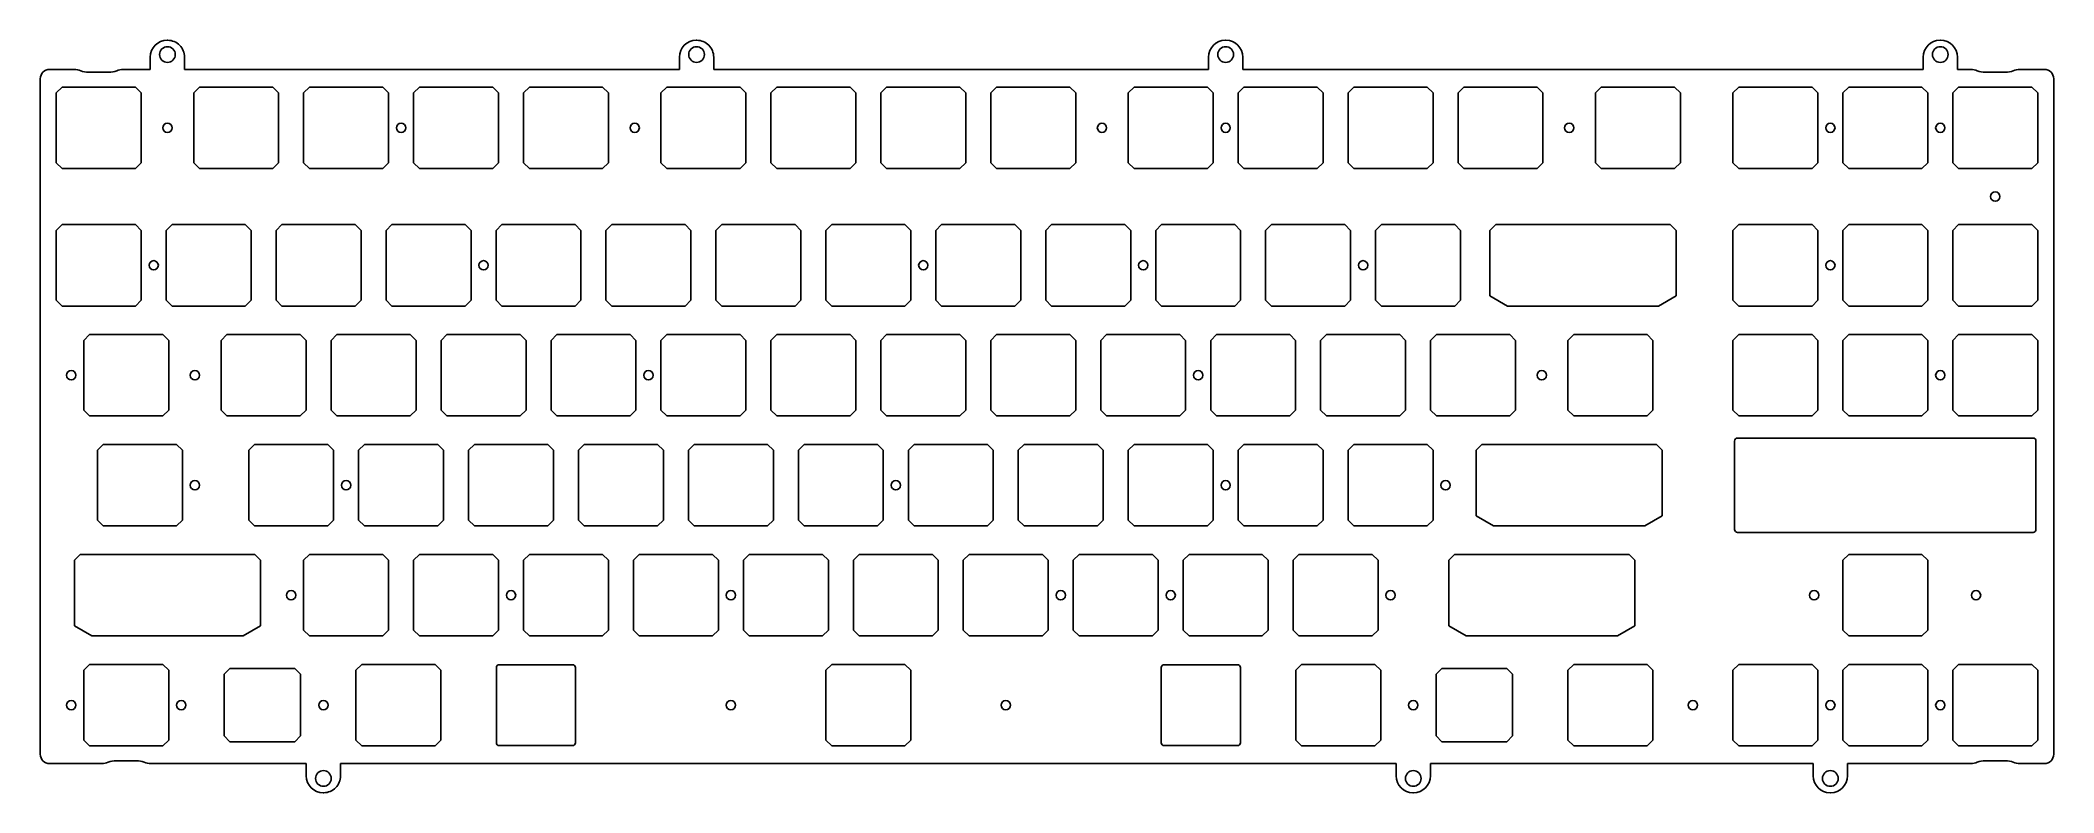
# Model space of a CAD drawing. Extents: x -38 to 308, y -110 to 19.
import ezdxf

# ---------------------------------------------------------------- set-up
doc = ezdxf.new("R2010")
doc.units = 0
doc.layers.add('BLACK', color=7, linetype='CONTINUOUS')

msp = doc.modelspace()

# ---------------------------------------------------------------- linework, layer by layer
at = {"layer": 'BLACK', "linetype": 'CONTINUOUS'}
for p, q in [((-16.5875, 19.225), (-16.4875, 19.225)), ((74.3687, 19.225), (74.4688, 19.225)), ((165.325, 19.225), (165.425, 19.225)), ((288.175, 19.225), (288.275, 19.225)), ((-36.8, 14.225), (-32.5676, 14.225)), ((-24.1324, 14.225), (-19.4875, 14.225)), ((-19.4875, 14.225), (-19.4875, 16.325)), ((-13.5875, 16.325), (-13.5875, 14.225)), ((-13.5875, 14.225), (71.4688, 14.225)), ((71.4688, 14.225), (71.4688, 16.325)), ((77.3687, 16.325), (77.3687, 14.225)), ((77.3687, 14.225), (162.425, 14.225)), ((162.425, 14.225), (162.425, 16.325)), ((168.325, 16.325), (168.325, 14.225)), ((168.325, 14.225), (285.275, 14.225)), ((285.275, 14.225), (285.275, 16.325)), ((291.175, 16.325), (291.175, 14.225)), ((291.175, 14.225), (293.457, 14.225)), ((301.893, 14.225), (306.125, 14.225)), ((-38.4, -103.5), (-38.4, 12.625)), ((-35.65, 10.175), (-34.65, 11.175)), ((-22.05, 11.175), (-34.65, 11.175)), ((-26.6124, 13.725), (-30.0876, 13.725)), ((-22.05, 11.175), (-21.05, 10.175)), ((-12.025, 10.175), (-11.025, 11.175)), ((1.575, 11.175), (-11.025, 11.175)), ((1.575, 11.175), (2.575, 10.175)), ((6.875, 10.175), (7.875, 11.175)), ((20.475, 11.175), (7.875, 11.175)), ((20.475, 11.175), (21.475, 10.175)), ((25.775, 10.175), (26.775, 11.175)), ((39.375, 11.175), (26.775, 11.175)), ((39.375, 11.175), (40.375, 10.175)), ((44.675, 10.175), (45.675, 11.175)), ((58.275, 11.175), (45.675, 11.175)), ((58.275, 11.175), (59.275, 10.175)), ((68.3, 10.175), (69.3, 11.175)), ((81.9, 11.175), (69.3, 11.175)), ((81.9, 11.175), (82.9, 10.175)), ((87.2, 10.175), (88.2, 11.175)), ((100.8, 11.175), (88.2, 11.175)), ((100.8, 11.175), (101.8, 10.175)), ((106.1, 10.175), (107.1, 11.175)), ((119.7, 11.175), (107.1, 11.175)), ((119.7, 11.175), (120.7, 10.175)), ((125, 10.175), (126, 11.175)), ((138.6, 11.175), (126, 11.175)), ((138.6, 11.175), (139.6, 10.175)), ((148.625, 10.175), (149.625, 11.175)), ((162.225, 11.175), (149.625, 11.175)), ((162.225, 11.175), (163.225, 10.175)), ((167.525, 10.175), (168.525, 11.175)), ((181.125, 11.175), (168.525, 11.175)), ((181.125, 11.175), (182.125, 10.175)), ((186.425, 10.175), (187.425, 11.175)), ((200.025, 11.175), (187.425, 11.175)), ((200.025, 11.175), (201.025, 10.175)), ((205.325, 10.175), (206.325, 11.175)), ((218.925, 11.175), (206.325, 11.175)), ((218.925, 11.175), (219.925, 10.175)), ((228.95, 10.175), (229.95, 11.175)), ((242.55, 11.175), (229.95, 11.175)), ((242.55, 11.175), (243.55, 10.175)), ((252.575, 10.175), (253.575, 11.175)), ((266.175, 11.175), (253.575, 11.175)), ((266.175, 11.175), (267.175, 10.175)), ((271.475, 10.175), (272.475, 11.175)), ((285.075, 11.175), (272.475, 11.175)), ((285.075, 11.175), (286.075, 10.175)), ((290.375, 10.175), (291.375, 11.175)), ((303.975, 11.175), (291.375, 11.175)), ((299.413, 13.725), (295.937, 13.725)), ((303.975, 11.175), (304.975, 10.175)), ((307.725, 12.625), (307.725, -103.5)), ((-35.65, 10.175), (-35.65, -1.825)), ((-21.05, -1.825), (-21.05, 10.175)), ((-12.025, 10.175), (-12.025, -1.825)), ((2.575, -1.825), (2.575, 10.175)), ((6.875, 10.175), (6.875, -1.825)), ((21.475, -1.825), (21.475, 10.175)), ((25.775, 10.175), (25.775, -1.825)), ((40.375, -1.825), (40.375, 10.175)), ((44.675, 10.175), (44.675, -1.825)), ((59.275, -1.825), (59.275, 10.175)), ((68.3, 10.175), (68.3, -1.825)), ((82.9, -1.825), (82.9, 10.175)), ((87.2, 10.175), (87.2, -1.825)), ((101.8, -1.825), (101.8, 10.175)), ((106.1, 10.175), (106.1, -1.825)), ((120.7, -1.825), (120.7, 10.175)), ((125, 10.175), (125, -1.825)), ((139.6, -1.825), (139.6, 10.175)), ((148.625, 10.175), (148.625, -1.825)), ((163.225, -1.825), (163.225, 10.175)), ((167.525, 10.175), (167.525, -1.825)), ((182.125, -1.825), (182.125, 10.175)), ((186.425, 10.175), (186.425, -1.825)), ((201.025, -1.825), (201.025, 10.175)), ((205.325, 10.175), (205.325, -1.825)), ((219.925, -1.825), (219.925, 10.175)), ((228.95, 10.175), (228.95, -1.825)), ((243.55, -1.825), (243.55, 10.175)), ((252.575, 10.175), (252.575, -1.825)), ((267.175, -1.825), (267.175, 10.175)), ((271.475, 10.175), (271.475, -1.825)), ((286.075, -1.825), (286.075, 10.175)), ((290.375, 10.175), (290.375, -1.825)), ((304.975, -1.825), (304.975, 10.175)), ((-34.65, -2.825), (-35.65, -1.825)), ((-34.65, -2.825), (-22.05, -2.825)), ((-21.05, -1.825), (-22.05, -2.825)), ((-11.025, -2.825), (-12.025, -1.825)), ((-11.025, -2.825), (1.575, -2.825)), ((2.575, -1.825), (1.575, -2.825)), ((7.875, -2.825), (6.875, -1.825)), ((7.875, -2.825), (20.475, -2.825)), ((21.475, -1.825), (20.475, -2.825)), ((26.775, -2.825), (25.775, -1.825)), ((26.775, -2.825), (39.375, -2.825)), ((40.375, -1.825), (39.375, -2.825)), ((45.675, -2.825), (44.675, -1.825)), ((45.675, -2.825), (58.275, -2.825)), ((59.275, -1.825), (58.275, -2.825)), ((69.3, -2.825), (68.3, -1.825)), ((69.3, -2.825), (81.9, -2.825)), ((82.9, -1.825), (81.9, -2.825)), ((88.2, -2.825), (87.2, -1.825)), ((88.2, -2.825), (100.8, -2.825)), ((101.8, -1.825), (100.8, -2.825)), ((107.1, -2.825), (106.1, -1.825)), ((107.1, -2.825), (119.7, -2.825)), ((120.7, -1.825), (119.7, -2.825)), ((126, -2.825), (125, -1.825)), ((126, -2.825), (138.6, -2.825)), ((139.6, -1.825), (138.6, -2.825)), ((149.625, -2.825), (148.625, -1.825)), ((149.625, -2.825), (162.225, -2.825)), ((163.225, -1.825), (162.225, -2.825)), ((168.525, -2.825), (167.525, -1.825)), ((168.525, -2.825), (181.125, -2.825)), ((182.125, -1.825), (181.125, -2.825)), ((187.425, -2.825), (186.425, -1.825)), ((187.425, -2.825), (200.025, -2.825)), ((201.025, -1.825), (200.025, -2.825)), ((206.325, -2.825), (205.325, -1.825)), ((206.325, -2.825), (218.925, -2.825)), ((219.925, -1.825), (218.925, -2.825)), ((229.95, -2.825), (228.95, -1.825)), ((229.95, -2.825), (242.55, -2.825)), ((243.55, -1.825), (242.55, -2.825)), ((253.575, -2.825), (252.575, -1.825)), ((253.575, -2.825), (266.175, -2.825)), ((267.175, -1.825), (266.175, -2.825)), ((272.475, -2.825), (271.475, -1.825)), ((272.475, -2.825), (285.075, -2.825)), ((286.075, -1.825), (285.075, -2.825)), ((291.375, -2.825), (290.375, -1.825)), ((291.375, -2.825), (303.975, -2.825)), ((304.975, -1.825), (303.975, -2.825)), ((-35.65, -13.45), (-34.65, -12.45)), ((-35.65, -13.45), (-35.65, -25.45)), ((-22.05, -12.45), (-34.65, -12.45)), ((-22.05, -12.45), (-21.05, -13.45)), ((-21.05, -25.45), (-21.05, -13.45)), ((-16.75, -13.45), (-15.75, -12.45)), ((-16.75, -13.45), (-16.75, -25.45)), ((-3.15, -12.45), (-15.75, -12.45)), ((-3.15, -12.45), (-2.15, -13.45)), ((-2.15, -25.45), (-2.15, -13.45)), ((2.15, -13.45), (3.15, -12.45)), ((2.15, -13.45), (2.15, -25.45)), ((15.75, -12.45), (3.15, -12.45)), ((15.75, -12.45), (16.75, -13.45)), ((16.75, -25.45), (16.75, -13.45)), ((21.05, -13.45), (22.05, -12.45)), ((21.05, -13.45), (21.05, -25.45)), ((34.65, -12.45), (22.05, -12.45)), ((34.65, -12.45), (35.65, -13.45)), ((35.65, -25.45), (35.65, -13.45)), ((39.95, -13.45), (40.95, -12.45)), ((39.95, -13.45), (39.95, -25.45)), ((53.55, -12.45), (40.95, -12.45)), ((53.55, -12.45), (54.55, -13.45)), ((54.55, -25.45), (54.55, -13.45)), ((58.85, -13.45), (59.85, -12.45)), ((58.85, -13.45), (58.85, -25.45)), ((72.45, -12.45), (59.85, -12.45)), ((72.45, -12.45), (73.45, -13.45)), ((73.45, -25.45), (73.45, -13.45)), ((77.75, -13.45), (78.75, -12.45)), ((77.75, -13.45), (77.75, -25.45)), ((91.35, -12.45), (78.75, -12.45)), ((91.35, -12.45), (92.35, -13.45)), ((92.35, -25.45), (92.35, -13.45)), ((96.65, -13.45), (97.65, -12.45)), ((96.65, -13.45), (96.65, -25.45)), ((110.25, -12.45), (97.65, -12.45)), ((110.25, -12.45), (111.25, -13.45)), ((111.25, -25.45), (111.25, -13.45)), ((115.55, -13.45), (116.55, -12.45)), ((115.55, -13.45), (115.55, -25.45)), ((129.15, -12.45), (116.55, -12.45)), ((129.15, -12.45), (130.15, -13.45)), ((130.15, -25.45), (130.15, -13.45)), ((134.45, -13.45), (135.45, -12.45)), ((134.45, -13.45), (134.45, -25.45)), ((148.05, -12.45), (135.45, -12.45)), ((148.05, -12.45), (149.05, -13.45)), ((149.05, -25.45), (149.05, -13.45)), ((153.35, -13.45), (154.35, -12.45)), ((153.35, -13.45), (153.35, -25.45)), ((166.95, -12.45), (154.35, -12.45)), ((166.95, -12.45), (167.95, -13.45)), ((167.95, -25.45), (167.95, -13.45)), ((172.25, -13.45), (173.25, -12.45)), ((172.25, -13.45), (172.25, -25.45)), ((185.85, -12.45), (173.25, -12.45)), ((185.85, -12.45), (186.85, -13.45)), ((186.85, -25.45), (186.85, -13.45)), ((191.15, -13.45), (192.15, -12.45)), ((191.15, -13.45), (191.15, -25.45)), ((204.75, -12.45), (192.15, -12.45)), ((204.75, -12.45), (205.75, -13.45)), ((205.75, -25.45), (205.75, -13.45)), ((210.8, -13.45), (211.8, -12.45)), ((210.8, -13.45), (210.8, -24.7179)), ((241.8, -12.45), (211.8, -12.45)), ((241.8, -12.45), (242.8, -13.45)), ((242.8, -24.7179), (242.8, -13.45)), ((252.575, -13.45), (253.575, -12.45)), ((252.575, -13.45), (252.575, -25.45)), ((266.175, -12.45), (253.575, -12.45)), ((266.175, -12.45), (267.175, -13.45)), ((267.175, -25.45), (267.175, -13.45)), ((271.475, -13.45), (272.475, -12.45)), ((271.475, -13.45), (271.475, -25.45)), ((285.075, -12.45), (272.475, -12.45)), ((285.075, -12.45), (286.075, -13.45)), ((286.075, -25.45), (286.075, -13.45)), ((290.375, -13.45), (291.375, -12.45)), ((290.375, -13.45), (290.375, -25.45)), ((303.975, -12.45), (291.375, -12.45)), ((303.975, -12.45), (304.975, -13.45)), ((304.975, -25.45), (304.975, -13.45)), ((-34.65, -26.45), (-35.65, -25.45)), ((-34.65, -26.45), (-22.05, -26.45)), ((-21.05, -25.45), (-22.05, -26.45)), ((-15.75, -26.45), (-16.75, -25.45)), ((-15.75, -26.45), (-3.15, -26.45)), ((-2.15, -25.45), (-3.15, -26.45)), ((3.15, -26.45), (2.15, -25.45)), ((3.15, -26.45), (15.75, -26.45)), ((16.75, -25.45), (15.75, -26.45)), ((22.05, -26.45), (21.05, -25.45)), ((22.05, -26.45), (34.65, -26.45)), ((35.65, -25.45), (34.65, -26.45)), ((40.95, -26.45), (39.95, -25.45)), ((40.95, -26.45), (53.55, -26.45)), ((54.55, -25.45), (53.55, -26.45)), ((59.85, -26.45), (58.85, -25.45)), ((59.85, -26.45), (72.45, -26.45)), ((73.45, -25.45), (72.45, -26.45)), ((78.75, -26.45), (77.75, -25.45)), ((78.75, -26.45), (91.35, -26.45)), ((92.35, -25.45), (91.35, -26.45)), ((97.65, -26.45), (96.65, -25.45)), ((97.65, -26.45), (110.25, -26.45)), ((111.25, -25.45), (110.25, -26.45)), ((116.55, -26.45), (115.55, -25.45)), ((116.55, -26.45), (129.15, -26.45)), ((130.15, -25.45), (129.15, -26.45)), ((135.45, -26.45), (134.45, -25.45)), ((135.45, -26.45), (148.05, -26.45)), ((149.05, -25.45), (148.05, -26.45)), ((154.35, -26.45), (153.35, -25.45)), ((154.35, -26.45), (166.95, -26.45)), ((167.95, -25.45), (166.95, -26.45)), ((173.25, -26.45), (172.25, -25.45)), ((173.25, -26.45), (185.85, -26.45)), ((186.85, -25.45), (185.85, -26.45)), ((192.15, -26.45), (191.15, -25.45)), ((192.15, -26.45), (204.75, -26.45)), ((205.75, -25.45), (204.75, -26.45)), ((210.8, -24.7179), (213.8, -26.45)), ((213.8, -26.45), (239.8, -26.45)), ((239.8, -26.45), (242.8, -24.7179)), ((253.575, -26.45), (252.575, -25.45)), ((253.575, -26.45), (266.175, -26.45)), ((267.175, -25.45), (266.175, -26.45)), ((272.475, -26.45), (271.475, -25.45)), ((272.475, -26.45), (285.075, -26.45)), ((286.075, -25.45), (285.075, -26.45)), ((291.375, -26.45), (290.375, -25.45)), ((291.375, -26.45), (303.975, -26.45)), ((304.975, -25.45), (303.975, -26.45)), ((-30.925, -32.35), (-29.925, -31.35)), ((-30.925, -32.35), (-30.925, -44.35)), ((-17.325, -31.35), (-29.925, -31.35)), ((-17.325, -31.35), (-16.325, -32.35)), ((-16.325, -44.35), (-16.325, -32.35)), ((-7.3, -32.35), (-6.3, -31.35)), ((-7.3, -32.35), (-7.3, -44.35)), ((6.3, -31.35), (-6.3, -31.35)), ((6.3, -31.35), (7.3, -32.35)), ((7.3, -44.35), (7.3, -32.35)), ((11.6, -32.35), (12.6, -31.35)), ((11.6, -32.35), (11.6, -44.35)), ((25.2, -31.35), (12.6, -31.35)), ((25.2, -31.35), (26.2, -32.35)), ((26.2, -44.35), (26.2, -32.35)), ((30.5, -32.35), (31.5, -31.35)), ((30.5, -32.35), (30.5, -44.35)), ((44.1, -31.35), (31.5, -31.35)), ((44.1, -31.35), (45.1, -32.35)), ((45.1, -44.35), (45.1, -32.35)), ((49.4, -32.35), (50.4, -31.35)), ((49.4, -32.35), (49.4, -44.35)), ((63, -31.35), (50.4, -31.35)), ((63, -31.35), (64, -32.35)), ((64, -44.35), (64, -32.35)), ((68.3, -32.35), (69.3, -31.35)), ((68.3, -32.35), (68.3, -44.35)), ((81.9, -31.35), (69.3, -31.35)), ((81.9, -31.35), (82.9, -32.35)), ((82.9, -44.35), (82.9, -32.35)), ((87.2, -32.35), (88.2, -31.35)), ((87.2, -32.35), (87.2, -44.35)), ((100.8, -31.35), (88.2, -31.35)), ((100.8, -31.35), (101.8, -32.35)), ((101.8, -44.35), (101.8, -32.35)), ((106.1, -32.35), (107.1, -31.35)), ((106.1, -32.35), (106.1, -44.35)), ((119.7, -31.35), (107.1, -31.35)), ((119.7, -31.35), (120.7, -32.35)), ((120.7, -44.35), (120.7, -32.35)), ((125, -32.35), (126, -31.35)), ((125, -32.35), (125, -44.35)), ((138.6, -31.35), (126, -31.35)), ((138.6, -31.35), (139.6, -32.35)), ((139.6, -44.35), (139.6, -32.35)), ((143.9, -32.35), (144.9, -31.35)), ((143.9, -32.35), (143.9, -44.35)), ((157.5, -31.35), (144.9, -31.35)), ((157.5, -31.35), (158.5, -32.35)), ((158.5, -44.35), (158.5, -32.35)), ((162.8, -32.35), (163.8, -31.35)), ((162.8, -32.35), (162.8, -44.35)), ((176.4, -31.35), (163.8, -31.35)), ((176.4, -31.35), (177.4, -32.35)), ((177.4, -44.35), (177.4, -32.35)), ((181.7, -32.35), (182.7, -31.35)), ((181.7, -32.35), (181.7, -44.35)), ((195.3, -31.35), (182.7, -31.35)), ((195.3, -31.35), (196.3, -32.35)), ((196.3, -44.35), (196.3, -32.35)), ((200.6, -32.35), (201.6, -31.35)), ((200.6, -32.35), (200.6, -44.35)), ((214.2, -31.35), (201.6, -31.35)), ((214.2, -31.35), (215.2, -32.35)), ((215.2, -44.35), (215.2, -32.35)), ((224.225, -32.35), (225.225, -31.35)), ((224.225, -32.35), (224.225, -44.35)), ((237.825, -31.35), (225.225, -31.35)), ((237.825, -31.35), (238.825, -32.35)), ((238.825, -44.35), (238.825, -32.35)), ((252.575, -32.35), (253.575, -31.35)), ((252.575, -32.35), (252.575, -44.35)), ((266.175, -31.35), (253.575, -31.35)), ((266.175, -31.35), (267.175, -32.35)), ((267.175, -44.35), (267.175, -32.35)), ((271.475, -32.35), (272.475, -31.35)), ((271.475, -32.35), (271.475, -44.35)), ((285.075, -31.35), (272.475, -31.35)), ((285.075, -31.35), (286.075, -32.35)), ((286.075, -44.35), (286.075, -32.35)), ((290.375, -32.35), (291.375, -31.35)), ((290.375, -32.35), (290.375, -44.35)), ((303.975, -31.35), (291.375, -31.35)), ((303.975, -31.35), (304.975, -32.35)), ((304.975, -44.35), (304.975, -32.35)), ((-29.925, -45.35), (-30.925, -44.35)), ((-16.325, -44.35), (-17.325, -45.35)), ((-6.3, -45.35), (-7.3, -44.35)), ((7.3, -44.35), (6.3, -45.35)), ((12.6, -45.35), (11.6, -44.35)), ((26.2, -44.35), (25.2, -45.35)), ((31.5, -45.35), (30.5, -44.35)), ((45.1, -44.35), (44.1, -45.35)), ((50.4, -45.35), (49.4, -44.35)), ((64, -44.35), (63, -45.35)), ((69.3, -45.35), (68.3, -44.35)), ((82.9, -44.35), (81.9, -45.35)), ((88.2, -45.35), (87.2, -44.35)), ((101.8, -44.35), (100.8, -45.35)), ((107.1, -45.35), (106.1, -44.35)), ((120.7, -44.35), (119.7, -45.35)), ((126, -45.35), (125, -44.35)), ((139.6, -44.35), (138.6, -45.35)), ((144.9, -45.35), (143.9, -44.35)), ((158.5, -44.35), (157.5, -45.35)), ((163.8, -45.35), (162.8, -44.35)), ((177.4, -44.35), (176.4, -45.35)), ((182.7, -45.35), (181.7, -44.35)), ((196.3, -44.35), (195.3, -45.35)), ((201.6, -45.35), (200.6, -44.35)), ((215.2, -44.35), (214.2, -45.35)), ((225.225, -45.35), (224.225, -44.35)), ((238.825, -44.35), (237.825, -45.35)), ((253.575, -45.35), (252.575, -44.35)), ((267.175, -44.35), (266.175, -45.35)), ((272.475, -45.35), (271.475, -44.35)), ((286.075, -44.35), (285.075, -45.35)), ((291.375, -45.35), (290.375, -44.35)), ((304.975, -44.35), (303.975, -45.35)), ((-29.925, -45.35), (-17.325, -45.35)), ((-6.3, -45.35), (6.3, -45.35)), ((12.6, -45.35), (25.2, -45.35)), ((31.5, -45.35), (44.1, -45.35)), ((50.4, -45.35), (63, -45.35)), ((69.3, -45.35), (81.9, -45.35)), ((88.2, -45.35), (100.8, -45.35)), ((107.1, -45.35), (119.7, -45.35)), ((126, -45.35), (138.6, -45.35)), ((144.9, -45.35), (157.5, -45.35)), ((163.8, -45.35), (176.4, -45.35)), ((182.7, -45.35), (195.3, -45.35)), ((201.6, -45.35), (214.2, -45.35)), ((225.225, -45.35), (237.825, -45.35)), ((253.575, -45.35), (266.175, -45.35)), ((272.475, -45.35), (285.075, -45.35)), ((291.375, -45.35), (303.975, -45.35)), ((-28.5625, -51.25), (-27.5625, -50.25)), ((-28.5625, -51.25), (-28.5625, -63.25)), ((-14.9625, -50.25), (-27.5625, -50.25)), ((-14.9625, -50.25), (-13.9625, -51.25)), ((-13.9625, -63.25), (-13.9625, -51.25)), ((-2.575, -51.25), (-1.575, -50.25)), ((-2.575, -51.25), (-2.575, -63.25)), ((11.025, -50.25), (-1.575, -50.25)), ((11.025, -50.25), (12.025, -51.25)), ((12.025, -63.25), (12.025, -51.25)), ((16.325, -51.25), (17.325, -50.25)), ((16.325, -51.25), (16.325, -63.25)), ((29.925, -50.25), (17.325, -50.25)), ((29.925, -50.25), (30.925, -51.25)), ((30.925, -63.25), (30.925, -51.25)), ((35.225, -51.25), (36.225, -50.25)), ((35.225, -51.25), (35.225, -63.25)), ((48.825, -50.25), (36.225, -50.25)), ((48.825, -50.25), (49.825, -51.25)), ((49.825, -63.25), (49.825, -51.25)), ((54.125, -51.25), (55.125, -50.25)), ((54.125, -51.25), (54.125, -63.25)), ((67.725, -50.25), (55.125, -50.25)), ((67.725, -50.25), (68.725, -51.25)), ((68.725, -63.25), (68.725, -51.25)), ((73.025, -51.25), (74.025, -50.25)), ((73.025, -51.25), (73.025, -63.25)), ((86.625, -50.25), (74.025, -50.25)), ((86.625, -50.25), (87.625, -51.25)), ((87.625, -63.25), (87.625, -51.25)), ((91.925, -51.25), (92.925, -50.25)), ((91.925, -51.25), (91.925, -63.25)), ((105.525, -50.25), (92.925, -50.25)), ((105.525, -50.25), (106.525, -51.25)), ((106.525, -63.25), (106.525, -51.25)), ((110.825, -51.25), (111.825, -50.25)), ((110.825, -51.25), (110.825, -63.25)), ((124.425, -50.25), (111.825, -50.25)), ((124.425, -50.25), (125.425, -51.25)), ((125.425, -63.25), (125.425, -51.25)), ((129.725, -51.25), (130.725, -50.25)), ((129.725, -51.25), (129.725, -63.25)), ((143.325, -50.25), (130.725, -50.25)), ((143.325, -50.25), (144.325, -51.25)), ((144.325, -63.25), (144.325, -51.25)), ((148.625, -51.25), (149.625, -50.25)), ((148.625, -51.25), (148.625, -63.25)), ((162.225, -50.25), (149.625, -50.25)), ((162.225, -50.25), (163.225, -51.25)), ((163.225, -63.25), (163.225, -51.25)), ((167.525, -51.25), (168.525, -50.25)), ((167.525, -51.25), (167.525, -63.25)), ((181.125, -50.25), (168.525, -50.25)), ((181.125, -50.25), (182.125, -51.25)), ((182.125, -63.25), (182.125, -51.25)), ((186.425, -51.25), (187.425, -50.25)), ((186.425, -51.25), (186.425, -63.25)), ((200.025, -50.25), (187.425, -50.25)), ((200.025, -50.25), (201.025, -51.25)), ((201.025, -63.25), (201.025, -51.25)), ((208.437, -51.25), (209.437, -50.25)), ((208.437, -51.25), (208.437, -62.5179)), ((239.437, -50.25), (209.437, -50.25)), ((239.437, -50.25), (240.437, -51.25)), ((240.437, -62.5179), (240.437, -51.25)), ((252.875, -49.65), (252.875, -64.85)), ((253.375, -49.15), (304.175, -49.15)), ((304.675, -49.65), (304.675, -64.85)), ((-27.5625, -64.25), (-28.5625, -63.25)), ((-27.5625, -64.25), (-14.9625, -64.25)), ((-13.9625, -63.25), (-14.9625, -64.25)), ((-1.575, -64.25), (-2.575, -63.25)), ((-1.575, -64.25), (11.025, -64.25)), ((12.025, -63.25), (11.025, -64.25)), ((17.325, -64.25), (16.325, -63.25)), ((17.325, -64.25), (29.925, -64.25)), ((30.925, -63.25), (29.925, -64.25)), ((36.225, -64.25), (35.225, -63.25)), ((36.225, -64.25), (48.825, -64.25)), ((49.825, -63.25), (48.825, -64.25)), ((55.125, -64.25), (54.125, -63.25)), ((55.125, -64.25), (67.725, -64.25)), ((68.725, -63.25), (67.725, -64.25)), ((74.025, -64.25), (73.025, -63.25)), ((74.025, -64.25), (86.625, -64.25)), ((87.625, -63.25), (86.625, -64.25)), ((92.925, -64.25), (91.925, -63.25)), ((92.925, -64.25), (105.525, -64.25)), ((106.525, -63.25), (105.525, -64.25)), ((111.825, -64.25), (110.825, -63.25)), ((111.825, -64.25), (124.425, -64.25)), ((125.425, -63.25), (124.425, -64.25)), ((130.725, -64.25), (129.725, -63.25)), ((130.725, -64.25), (143.325, -64.25)), ((144.325, -63.25), (143.325, -64.25)), ((149.625, -64.25), (148.625, -63.25)), ((149.625, -64.25), (162.225, -64.25)), ((163.225, -63.25), (162.225, -64.25)), ((168.525, -64.25), (167.525, -63.25)), ((168.525, -64.25), (181.125, -64.25)), ((182.125, -63.25), (181.125, -64.25)), ((187.425, -64.25), (186.425, -63.25)), ((187.425, -64.25), (200.025, -64.25)), ((201.025, -63.25), (200.025, -64.25)), ((208.437, -62.5179), (211.437, -64.25)), ((211.437, -64.25), (237.437, -64.25)), ((237.437, -64.25), (240.437, -62.5179)), ((253.375, -65.35), (304.175, -65.35)), ((-32.537, -70.15), (-31.537, -69.15)), ((-1.537, -69.15), (-31.537, -69.15)), ((-1.537, -69.15), (-0.537, -70.15)), ((6.875, -70.15), (7.875, -69.15)), ((20.475, -69.15), (7.875, -69.15)), ((20.475, -69.15), (21.475, -70.15)), ((25.775, -70.15), (26.775, -69.15)), ((39.375, -69.15), (26.775, -69.15)), ((39.375, -69.15), (40.375, -70.15)), ((44.675, -70.15), (45.675, -69.15)), ((58.275, -69.15), (45.675, -69.15)), ((58.275, -69.15), (59.275, -70.15)), ((63.575, -70.15), (64.575, -69.15)), ((77.175, -69.15), (64.575, -69.15)), ((77.175, -69.15), (78.175, -70.15)), ((82.475, -70.15), (83.475, -69.15)), ((96.075, -69.15), (83.475, -69.15)), ((96.075, -69.15), (97.075, -70.15)), ((101.375, -70.15), (102.375, -69.15)), ((114.975, -69.15), (102.375, -69.15)), ((114.975, -69.15), (115.975, -70.15)), ((120.275, -70.15), (121.275, -69.15)), ((133.875, -69.15), (121.275, -69.15)), ((133.875, -69.15), (134.875, -70.15)), ((139.175, -70.15), (140.175, -69.15)), ((152.775, -69.15), (140.175, -69.15)), ((152.775, -69.15), (153.775, -70.15)), ((158.075, -70.15), (159.075, -69.15)), ((171.675, -69.15), (159.075, -69.15)), ((171.675, -69.15), (172.675, -70.15)), ((176.975, -70.15), (177.975, -69.15)), ((190.575, -69.15), (177.975, -69.15)), ((190.575, -69.15), (191.575, -70.15)), ((203.712, -70.15), (204.712, -69.15)), ((234.712, -69.15), (204.712, -69.15)), ((234.712, -69.15), (235.712, -70.15)), ((271.475, -70.15), (272.475, -69.15)), ((285.075, -69.15), (272.475, -69.15)), ((285.075, -69.15), (286.075, -70.15)), ((-32.537, -70.15), (-32.537, -81.4179)), ((-0.537, -81.4179), (-0.537, -70.15)), ((6.875, -70.15), (6.875, -82.15)), ((21.475, -82.15), (21.475, -70.15)), ((25.775, -70.15), (25.775, -82.15)), ((40.375, -82.15), (40.375, -70.15)), ((44.675, -70.15), (44.675, -82.15)), ((59.275, -82.15), (59.275, -70.15)), ((63.575, -70.15), (63.575, -82.15)), ((78.175, -82.15), (78.175, -70.15)), ((82.475, -70.15), (82.475, -82.15)), ((97.075, -82.15), (97.075, -70.15)), ((101.375, -70.15), (101.375, -82.15)), ((115.975, -82.15), (115.975, -70.15)), ((120.275, -70.15), (120.275, -82.15)), ((134.875, -82.15), (134.875, -70.15)), ((139.175, -70.15), (139.175, -82.15)), ((153.775, -82.15), (153.775, -70.15)), ((158.075, -70.15), (158.075, -82.15)), ((172.675, -82.15), (172.675, -70.15)), ((176.975, -70.15), (176.975, -82.15)), ((191.575, -82.15), (191.575, -70.15)), ((203.712, -70.15), (203.712, -81.4179)), ((235.712, -81.4179), (235.712, -70.15)), ((271.475, -70.15), (271.475, -82.15)), ((286.075, -82.15), (286.075, -70.15)), ((-32.537, -81.4179), (-29.537, -83.15)), ((-3.537, -83.15), (-0.537, -81.4179)), ((7.875, -83.15), (6.875, -82.15)), ((21.475, -82.15), (20.475, -83.15)), ((26.775, -83.15), (25.775, -82.15)), ((40.375, -82.15), (39.375, -83.15)), ((45.675, -83.15), (44.675, -82.15)), ((59.275, -82.15), (58.275, -83.15)), ((64.575, -83.15), (63.575, -82.15)), ((78.175, -82.15), (77.175, -83.15)), ((83.475, -83.15), (82.475, -82.15)), ((97.075, -82.15), (96.075, -83.15)), ((102.375, -83.15), (101.375, -82.15)), ((115.975, -82.15), (114.975, -83.15)), ((121.275, -83.15), (120.275, -82.15)), ((134.875, -82.15), (133.875, -83.15)), ((140.175, -83.15), (139.175, -82.15)), ((153.775, -82.15), (152.775, -83.15)), ((159.075, -83.15), (158.075, -82.15)), ((172.675, -82.15), (171.675, -83.15)), ((177.975, -83.15), (176.975, -82.15)), ((191.575, -82.15), (190.575, -83.15)), ((203.712, -81.4179), (206.712, -83.15)), ((232.712, -83.15), (235.712, -81.4179)), ((272.475, -83.15), (271.475, -82.15)), ((286.075, -82.15), (285.075, -83.15)), ((-29.537, -83.15), (-3.537, -83.15)), ((7.875, -83.15), (20.475, -83.15)), ((26.775, -83.15), (39.375, -83.15)), ((45.675, -83.15), (58.275, -83.15)), ((64.575, -83.15), (77.175, -83.15)), ((83.475, -83.15), (96.075, -83.15)), ((102.375, -83.15), (114.975, -83.15)), ((121.275, -83.15), (133.875, -83.15)), ((140.175, -83.15), (152.775, -83.15)), ((159.075, -83.15), (171.675, -83.15)), ((177.975, -83.15), (190.575, -83.15)), ((206.712, -83.15), (232.712, -83.15)), ((272.475, -83.15), (285.075, -83.15)), ((-30.925, -89.05), (-29.925, -88.05)), ((-30.925, -89.05), (-30.925, -101.05)), ((-17.325, -88.05), (-29.925, -88.05)), ((-17.325, -88.05), (-16.325, -89.05)), ((-16.325, -101.05), (-16.325, -89.05)), ((-6.795, -89.75), (-5.795, -88.75)), ((-6.795, -89.75), (-6.795, -100.35)), ((5.345, -88.75), (-5.795, -88.75)), ((5.345, -88.75), (6.345, -89.75)), ((6.345, -100.35), (6.345, -89.75)), ((15.875, -89.05), (16.875, -88.05)), ((15.875, -89.05), (15.875, -101.05)), ((29.475, -88.05), (16.875, -88.05)), ((29.475, -88.05), (30.475, -89.05)), ((30.475, -101.05), (30.475, -89.05)), ((40, -88.6), (40, -101.5)), ((53.1, -88.1), (40.5, -88.1)), ((53.6, -88.6), (53.6, -101.5)), ((96.65, -89.05), (97.65, -88.05)), ((96.65, -89.05), (96.65, -101.05)), ((110.25, -88.05), (97.65, -88.05)), ((110.25, -88.05), (111.25, -89.05)), ((111.25, -101.05), (111.25, -89.05)), ((154.3, -88.6), (154.3, -101.5)), ((154.8, -88.1), (167.4, -88.1)), ((167.9, -88.6), (167.9, -101.5)), ((177.425, -89.05), (178.425, -88.05)), ((177.425, -89.05), (177.425, -101.05)), ((191.025, -88.05), (178.425, -88.05)), ((191.025, -88.05), (192.025, -89.05)), ((192.025, -101.05), (192.025, -89.05)), ((201.555, -89.75), (202.555, -88.75)), ((201.555, -89.75), (201.555, -100.35)), ((213.695, -88.75), (202.555, -88.75)), ((213.695, -88.75), (214.695, -89.75)), ((214.695, -100.35), (214.695, -89.75)), ((224.225, -89.05), (225.225, -88.05)), ((224.225, -89.05), (224.225, -101.05)), ((237.825, -88.05), (225.225, -88.05)), ((237.825, -88.05), (238.825, -89.05)), ((238.825, -101.05), (238.825, -89.05)), ((252.575, -89.05), (253.575, -88.05)), ((252.575, -89.05), (252.575, -101.05)), ((266.175, -88.05), (253.575, -88.05)), ((266.175, -88.05), (267.175, -89.05)), ((267.175, -101.05), (267.175, -89.05)), ((271.475, -89.05), (272.475, -88.05)), ((271.475, -89.05), (271.475, -101.05)), ((285.075, -88.05), (272.475, -88.05)), ((285.075, -88.05), (286.075, -89.05)), ((286.075, -101.05), (286.075, -89.05)), ((290.375, -89.05), (291.375, -88.05)), ((290.375, -89.05), (290.375, -101.05)), ((303.975, -88.05), (291.375, -88.05)), ((303.975, -88.05), (304.975, -89.05)), ((304.975, -101.05), (304.975, -89.05)), ((-5.795, -101.35), (-6.795, -100.35)), ((6.345, -100.35), (5.345, -101.35)), ((202.555, -101.35), (201.555, -100.35)), ((214.695, -100.35), (213.695, -101.35)), ((-29.925, -102.05), (-30.925, -101.05)), ((-29.925, -102.05), (-17.325, -102.05)), ((-16.325, -101.05), (-17.325, -102.05)), ((-5.795, -101.35), (5.345, -101.35)), ((16.875, -102.05), (15.875, -101.05)), ((16.875, -102.05), (29.475, -102.05)), ((30.475, -101.05), (29.475, -102.05)), ((53.1, -102), (40.5, -102)), ((97.65, -102.05), (96.65, -101.05)), ((97.65, -102.05), (110.25, -102.05)), ((111.25, -101.05), (110.25, -102.05)), ((154.8, -102), (167.4, -102)), ((178.425, -102.05), (177.425, -101.05)), ((178.425, -102.05), (191.025, -102.05)), ((192.025, -101.05), (191.025, -102.05)), ((202.555, -101.35), (213.695, -101.35)), ((225.225, -102.05), (224.225, -101.05)), ((225.225, -102.05), (237.825, -102.05)), ((238.825, -101.05), (237.825, -102.05)), ((253.575, -102.05), (252.575, -101.05)), ((253.575, -102.05), (266.175, -102.05)), ((267.175, -101.05), (266.175, -102.05)), ((272.475, -102.05), (271.475, -101.05)), ((272.475, -102.05), (285.075, -102.05)), ((286.075, -101.05), (285.075, -102.05)), ((291.375, -102.05), (290.375, -101.05)), ((291.375, -102.05), (303.975, -102.05)), ((304.975, -101.05), (303.975, -102.05)), ((-27.8426, -105.1), (-36.8, -105.1)), ((-25.3626, -104.6), (-21.8874, -104.6)), ((7.325, -105.1), (-19.4074, -105.1)), ((7.325, -107.2), (7.325, -105.1)), ((194.675, -105.1), (13.225, -105.1)), ((13.225, -105.1), (13.225, -107.2)), ((194.675, -107.2), (194.675, -105.1)), ((266.375, -105.1), (200.575, -105.1)), ((200.575, -105.1), (200.575, -107.2)), ((266.375, -107.2), (266.375, -105.1)), ((293.457, -105.1), (272.275, -105.1)), ((272.275, -105.1), (272.275, -107.2)), ((295.937, -104.6), (299.413, -104.6)), ((306.125, -105.1), (301.893, -105.1)), ((10.325, -110.1), (10.225, -110.1)), ((197.675, -110.1), (197.575, -110.1)), ((269.375, -110.1), (269.275, -110.1))]:
    msp.add_line(p, q, dxfattribs=at)
at = {"layer": 'BLACK'}
for centre, radius in [((-16.5375, 16.775), 1.35), ((74.4188, 16.775), 1.35), ((165.375, 16.775), 1.35), ((288.225, 16.775), 1.35), ((-16.5375, 4.175), 0.8), ((23.625, 4.175), 0.8), ((63.7875, 4.175), 0.8), ((144.112, 4.175), 0.8), ((165.375, 4.175), 0.8), ((224.438, 4.175), 0.8), ((269.325, 4.175), 0.8), ((288.225, 4.175), 0.8), ((297.675, -7.6375), 0.8), ((-18.9, -19.45), 0.8), ((37.8, -19.45), 0.8), ((113.4, -19.45), 0.8), ((151.2, -19.45), 0.8), ((189, -19.45), 0.8), ((269.325, -19.45), 0.8), ((-33.075, -38.35), 0.8), ((-11.8125, -38.35), 0.8), ((66.15, -38.35), 0.8), ((160.65, -38.35), 0.8), ((219.712, -38.35), 0.8), ((288.225, -38.35), 0.8), ((-11.8125, -57.25), 0.8), ((14.175, -57.25), 0.8), ((108.675, -57.25), 0.8), ((165.375, -57.25), 0.8), ((203.175, -57.25), 0.8), ((4.725, -76.15), 0.8), ((42.525, -76.15), 0.8), ((80.325, -76.15), 0.8), ((137.025, -76.15), 0.8), ((155.925, -76.15), 0.8), ((193.725, -76.15), 0.8), ((266.525, -76.15), 0.8), ((294.367, -76.15), 0.8), ((-33.075, -95.05), 0.8), ((-14.175, -95.05), 0.8), ((10.275, -95.05), 0.8), ((80.325, -95.05), 0.8), ((127.575, -95.05), 0.8), ((197.625, -95.05), 0.8), ((245.7, -95.05), 0.8), ((269.325, -95.05), 0.8), ((288.225, -95.05), 0.8), ((10.275, -107.65), 1.35), ((197.625, -107.65), 1.35), ((269.325, -107.65), 1.35)]:
    msp.add_circle(centre, radius, dxfattribs=at)
for centre, radius, start, end in [((-16.5875, 16.325), 2.9, -270, -180), ((-16.4875, 16.325), 2.9, -0.00002, 90), ((74.3687, 16.325), 2.9, -270, -180), ((74.4688, 16.325), 2.9, -0.00002, 90), ((165.325, 16.325), 2.9, 90, 180), ((165.425, 16.325), 2.9, 0, 90), ((288.175, 16.325), 2.9, 90, 180), ((288.275, 16.325), 2.9, 0, 90), ((-36.8, 12.625), 1.6, -270, -180), ((-32.5676, 11.325), 2.9, 67.2019, 89.9999), ((-30.0876, 17.225), 3.5, -112.798, -90), ((-26.6124, 17.225), 3.5, -90, -67.2018), ((-24.1324, 11.325), 2.9, 90.0001, 112.798), ((293.457, 11.325), 2.9, 67.201, 89.9991), ((295.937, 17.225), 3.5, -112.799, -90.0006), ((299.413, 17.225), 3.5, -89.9994, -67.2012), ((301.893, 11.325), 2.9, 90.0009, 112.799), ((306.125, 12.625), 1.6, 0, 90), ((253.375, -49.65), 0.5, 90, 180), ((304.175, -49.65), 0.5, 0, 90), ((253.375, -64.85), 0.5, -180, -90), ((304.175, -64.85), 0.5, -90, 0), ((40.5, -88.6), 0.5, 90.0001, 180), ((53.1, -88.6), 0.5, 0.000115, 89.9999), ((154.8, -88.6), 0.5, 90, 180), ((167.4, -88.6), 0.5, 0, 90), ((-36.8, -103.5), 1.6, -180, -90), ((40.5, -101.5), 0.5, -180, -90.0001), ((53.1, -101.5), 0.5, -89.9999, -0.000115), ((154.8, -101.5), 0.5, -180, -90), ((167.4, -101.5), 0.5, -90, 0), ((306.125, -103.5), 1.6, -90, 0), ((-27.8426, -102.2), 2.9, -89.9999, -67.2019), ((-25.3626, -108.1), 3.5, 90, 112.798), ((-21.8874, -108.1), 3.5, 67.2018, 90), ((-19.4074, -102.2), 2.9, -112.798, -90.0001), ((10.225, -107.2), 2.9, -180, -90), ((10.325, -107.2), 2.9, -90, 0.00002), ((197.575, -107.2), 2.9, -180, -90), ((197.675, -107.2), 2.9, -90, 0), ((269.275, -107.2), 2.9, -180, -90), ((269.375, -107.2), 2.9, -90, 0), ((293.457, -102.2), 2.9, -89.9991, -67.201), ((295.937, -108.1), 3.5, 90.0006, 112.799), ((299.413, -108.1), 3.5, 67.2012, 89.9994), ((301.893, -102.2), 2.9, -112.799, -90.0009)]:
    msp.add_arc(centre, radius, start, end, dxfattribs=at)

doc.saveas('drawing.dxf')
